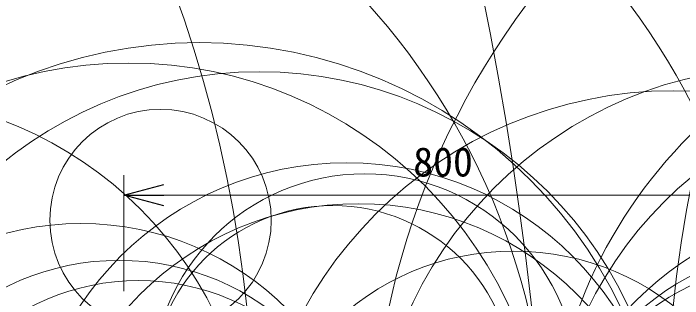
# Model space of a CAD drawing. Units: millimetres, scale not verified. Extents: x -8291 to 8336, y -214 to 16648.
# Drawn here: x -0.36 to 41.56, y 34.82 to 52.66 of the extents above; entities that cross this region are included whole.
import ezdxf
from ezdxf.enums import TextEntityAlignment as Align

# ---------------------------------------------------------------- set-up
doc = ezdxf.new("R2010")
doc.units = ezdxf.units.MM
doc.header["$LTSCALE"] = 0.125
doc.layers.add('0-0_0', color=7, linetype='Continuous')
doc.layers.add('0-4_SUNPO', color=3, linetype='Continuous', lineweight=18)
doc.layers.add('0-5_GAIKEI', color=1, linetype='Continuous', lineweight=18)
doc.styles.add('ＭＳ ゴシック', font='')
doc.styles.get('ＭＳ ゴシック').set_extended_font_data('MS Gothic')

# ---------------------------------------------------------------- blocks, each defined once
blk = doc.blocks.new('_Open30')
at = {"layer": '0-0_0'}
blk.add_line((0, 0), (-1, 0), dxfattribs=at)
blk.add_lwpolyline([(-1, 0.26795), (0, 0), (-1, -0.26795)], dxfattribs=at)
blk = doc.blocks.new('D3')
at = {"layer": '0-4_SUNPO'}
for p, q in [((71.0551, 348.7851), (71.0551, 356.0351)), ((111.0551, 348.7851), (111.0551, 356.0351)), ((73.5551, 354.7851), (108.5551, 354.7851))]:
    blk.add_line(p, q, dxfattribs=at)
at = {"layer": '0-4_SUNPO', "xscale": 2.5, "yscale": 2.5, "rotation": 180}
blk.add_blockref('_Open30', (71.0551, 354.7851), dxfattribs=at)
at = {"layer": '0-4_SUNPO', "xscale": 2.5, "yscale": 2.5}
blk.add_blockref('_Open30', (111.0551, 354.7851), dxfattribs=at)
at = {"layer": '0-4_SUNPO', "color": 7, "style": 'ＭＳ ゴシック'}
blk.add_text('800', height=1.833, dxfattribs=at).set_placement((89.1801, 355.4101), align=Align.BOTTOM_LEFT)

msp = doc.modelspace()

# ---------------------------------------------------------------- linework, layer by layer
at = {"layer": '0-5_GAIKEI', "color": 7}
for centre, radius in [((22.2512, 8334.23), 8313.5778), ((17.7752, 1095.7991), 1075.1461), ((8.8628, 39.7247), 6.9306)]:
    msp.add_circle(centre, radius, dxfattribs=at)
at = {"layer": '0-5_GAIKEI'}
for centre, radius in [((-189.5106, 9.1201), 223.0212), ((-68.4375, 25.6365), 83.1425), ((123.6511, 25.6365), 83.1424), ((113.3393, 17.7048), 72.9478), ((70.8664, 24.033), 48.7745), ((2.7194, 26.727), 44.3139), ((90.0872, 18.8544), 49.6673), ((-10.8564, 23.8579), 43.975), ((77.7423, 23.8422), 37.1986), ((63.5798, 23.4879), 30.4796), ((11.29, 21.5185), 29.3099), ((6.8658, 23.303), 26.2441), ((48.1589, 23.297), 26.0551), ((15.0463, 23.4858), 25.5182), ((40.9626, 21.4675), 26.3484), ((57.9566, 23.2785), 24.8526), ((-9.445, 23.3657), 24.1064), ((62.4633, 23.3069), 21.9102), ((20.5145, 23.2693), 20.0457), ((21.6501, 29.2779), 13.3445), ((21.2655, 21.4195), 19.3339), ((19.6457, 29.2969), 11.3399), ((52.1861, 21.193), 19.1248), ((3.8718, 21.2324), 18.2798), ((49.9149, 21.3246), 16.851), ((30.9724, 21.4304), 16.3581), ((6.265, 21.3233), 15.8849), ((48.9558, 21.3165), 15.8923), ((7.4777, 21.268), 14.6715)]:
    msp.add_circle(centre, radius, dxfattribs=at)

# ---------------------------------------------------------------- block references
at = {"layer": '0-4_SUNPO'}
msp.add_blockref('D3', (-64.4982, -313.5052), dxfattribs=at)

doc.saveas('drawing.dxf')
